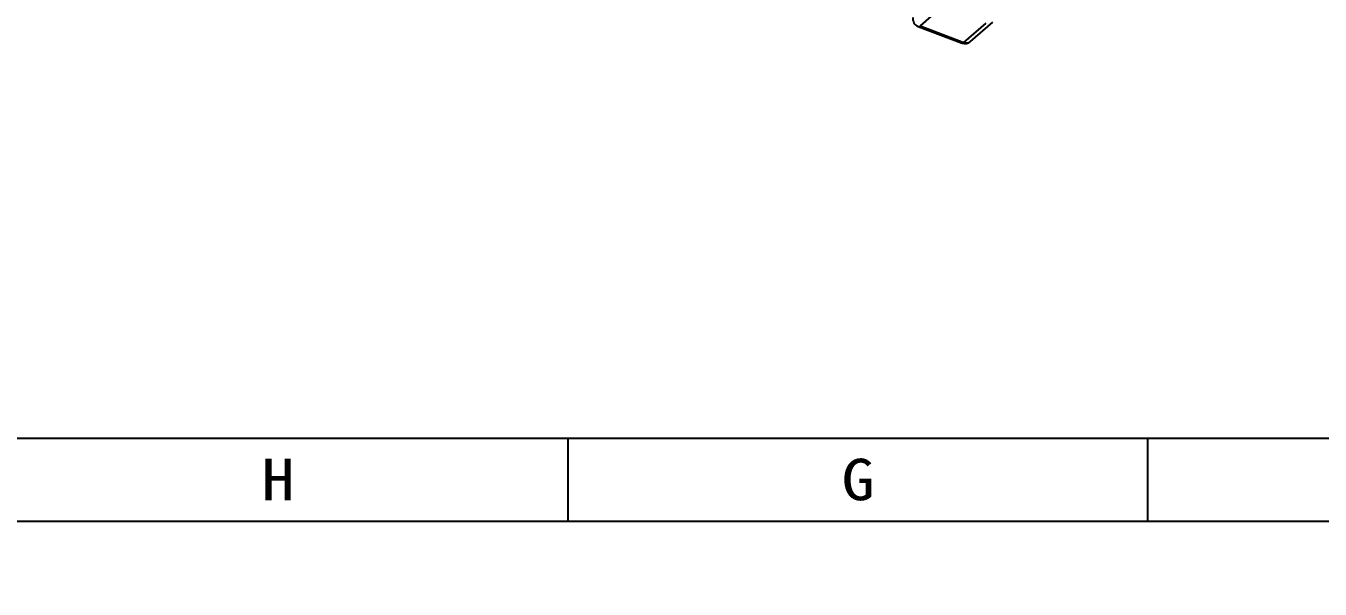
# Model space of a CAD drawing. Header units: millimetres. Extents: x 0 to 1853, y 0 to 821.
# Drawn here: x 1297.9 to 1454.1, y 392.6 to 460.6 of the extents above; entities that cross this region are included whole.
import ezdxf
from ezdxf.enums import TextEntityAlignment as Align

# ---------------------------------------------------------------- set-up
doc = ezdxf.new("R2010")
doc.units = ezdxf.units.MM
doc.header["$MEASUREMENT"] = 0
doc.layers.get('0').update_dxf_attribs({"linetype": 'CONTINUOUS'})
doc.layers.get('Defpoints').update_dxf_attribs({"linetype": 'CONTINUOUS'})
doc.layers.add('9', color=7, linetype='CONTINUOUS')
doc.styles.get("Standard").update_dxf_attribs({"font": 'txt', "bigfont": 'gbcbig.shx'})
doc.styles.add('TEXTSTYLE_0', font='txt', dxfattribs={"width": 0.8})
doc.dimstyles.get("Standard").update_dxf_attribs({"dimtxt": 3.5, "dimasz": 2, "dimexe": 0.18, "dimexo": 0.0625, "dimgap": 0.09, "dimtad": 0, "dimzin": 0, "dimdsep": 46, "dimtxsty": 'Standard', "dimblk": 'OPEN30', "dimcen": 0.09, "dimclrd": 3, "dimclre": 3, "dimclrt": 6, "dimadec": 0, "dimazin": 0, "dimtfac": 1, "dimtdec": 4, "dimtofl": 0, "dimtmove": 0, "dimatfit": 3, "dimldrblk": 'OPEN30', "dimfxl": 0, "dimtolj": 1, "dimtzin": 0, "dimlwd": 0, "dimlwe": 0, "dimarcsym": 0})

# ---------------------------------------------------------------- blocks, each defined once
blk = doc.blocks.new('_Open30')
at = {"color": 0, "linetype": 'ByBlock', "lineweight": -2}
for p, q in [((-1, 0.268), (0, 0)), ((0, 0), (-1, -0.268)), ((0, 0), (-1, 0))]:
    blk.add_line(p, q, dxfattribs=at)
blk = doc.blocks.new('*D109')
at = {"color": 3}
for p, q in [((1657.14, 691.76), (1661.99, 689.6)), ((1666.01, 687.77), (1666.19, 687.77)), ((1666.1, 687.68), (1666.1, 687.86))]:
    blk.add_line(p, q, dxfattribs=at)
at = {"layer": 'Defpoints', "color": 0}
for p in [(1663.81, 688.78), (1668.38, 686.75)]:
    blk.add_point(p, dxfattribs=at)
at = {"color": 3, "xscale": 2, "yscale": 2, "zscale": 2, "rotation": 335.9949340820313}
blk.add_blockref('_Open30', (1663.81, 688.78), dxfattribs=at)
at = {"color": 6, "insert": (1654.39, 692.98), "char_height": 3.5, "attachment_point": 5, "rotation": 335.9949}
blk.add_mtext('\\A1;∅5', dxfattribs=at)
blk = doc.blocks.new('tth')
at = {"layer": '9', "color": 132}
for p, q in [((653.02, -309.88), (649.74, -311.3)), ((649.51, -311.31), (653.95, -314.83)), ((649.74, -311.3), (654.18, -314.82)), ((654.18, -314.82), (657.45, -313.4)), ((654.97, -314.96), (658.25, -313.54))]:
    blk.add_line(p, q, dxfattribs=at)
for centre, start, end in [((650.13, -310.52), 153.0947, 231.5837), ((654.57, -314.04), 231.5837, 293.4574)]:
    blk.add_arc(centre, 1, start, end, dxfattribs=at)
for centre, major_axis, ratio, start_param, end_param in [((650.13, -310.52), (0.621, 0.784), 0.329939, 3.141573, 3.694592), ((654.57, -314.04), (0.621, 0.784), 0.329939, 3.141573, 3.694592), ((654.57, -314.04), (-0.398, 0.917), 0.803301, 2.157942, 3.141579)]:
    blk.add_ellipse(centre, major_axis=major_axis, ratio=ratio, start_param=start_param, end_param=end_param, dxfattribs=at)
blk = doc.blocks.new('SUN_6HWZ35TKK40GSGJE8VEUYAXIAKM')
at = {"color": 7, "linetype": 'Continuous'}
for p, q in [((-584, 10), (-10, 10)), ((-490, 0), (-490, 10)), ((-420, 0), (-420, 10)), ((-594, 0), (0, 0))]:
    blk.add_line(p, q, dxfattribs=at)
at = {"color": 2, "style": 'TEXTSTYLE_0'}
for s, width, p, p2 in [('H', 0.792988, (-526.99, 2.53), (-522.99, 2.53)), ('G', 0.736168, (-456.99, 2.53), (-452.99, 2.53))]:
    blk.add_text(s, height=5, dxfattribs=dict(at, width=width)).set_placement(p, p2, align=Align.FIT)

msp = doc.modelspace()

# ---------------------------------------------------------------- block references
msp.add_blockref('SUN_6HWZ35TKK40GSGJE8VEUYAXIAKM', (1853.352, 400.79))
at = {"rotation": 17.71684837341309}
msp.add_blockref('tth', (692.179, 559.398), dxfattribs=at)

# ---------------------------------------------------------------- dimensions: what is measured, and where the dimension line sits
dim = msp.add_linear_dim(base=(1663.812273475, 688.782428712), p1=(0, 0), p2=(0, 0), dimstyle='Standard')
dim.commit()
dim.dimension.update_dxf_attribs({"geometry": '*D109', "text_midpoint": (1654.389890783, 692.978541807), "dimtype": 160})

doc.saveas('drawing.dxf')
